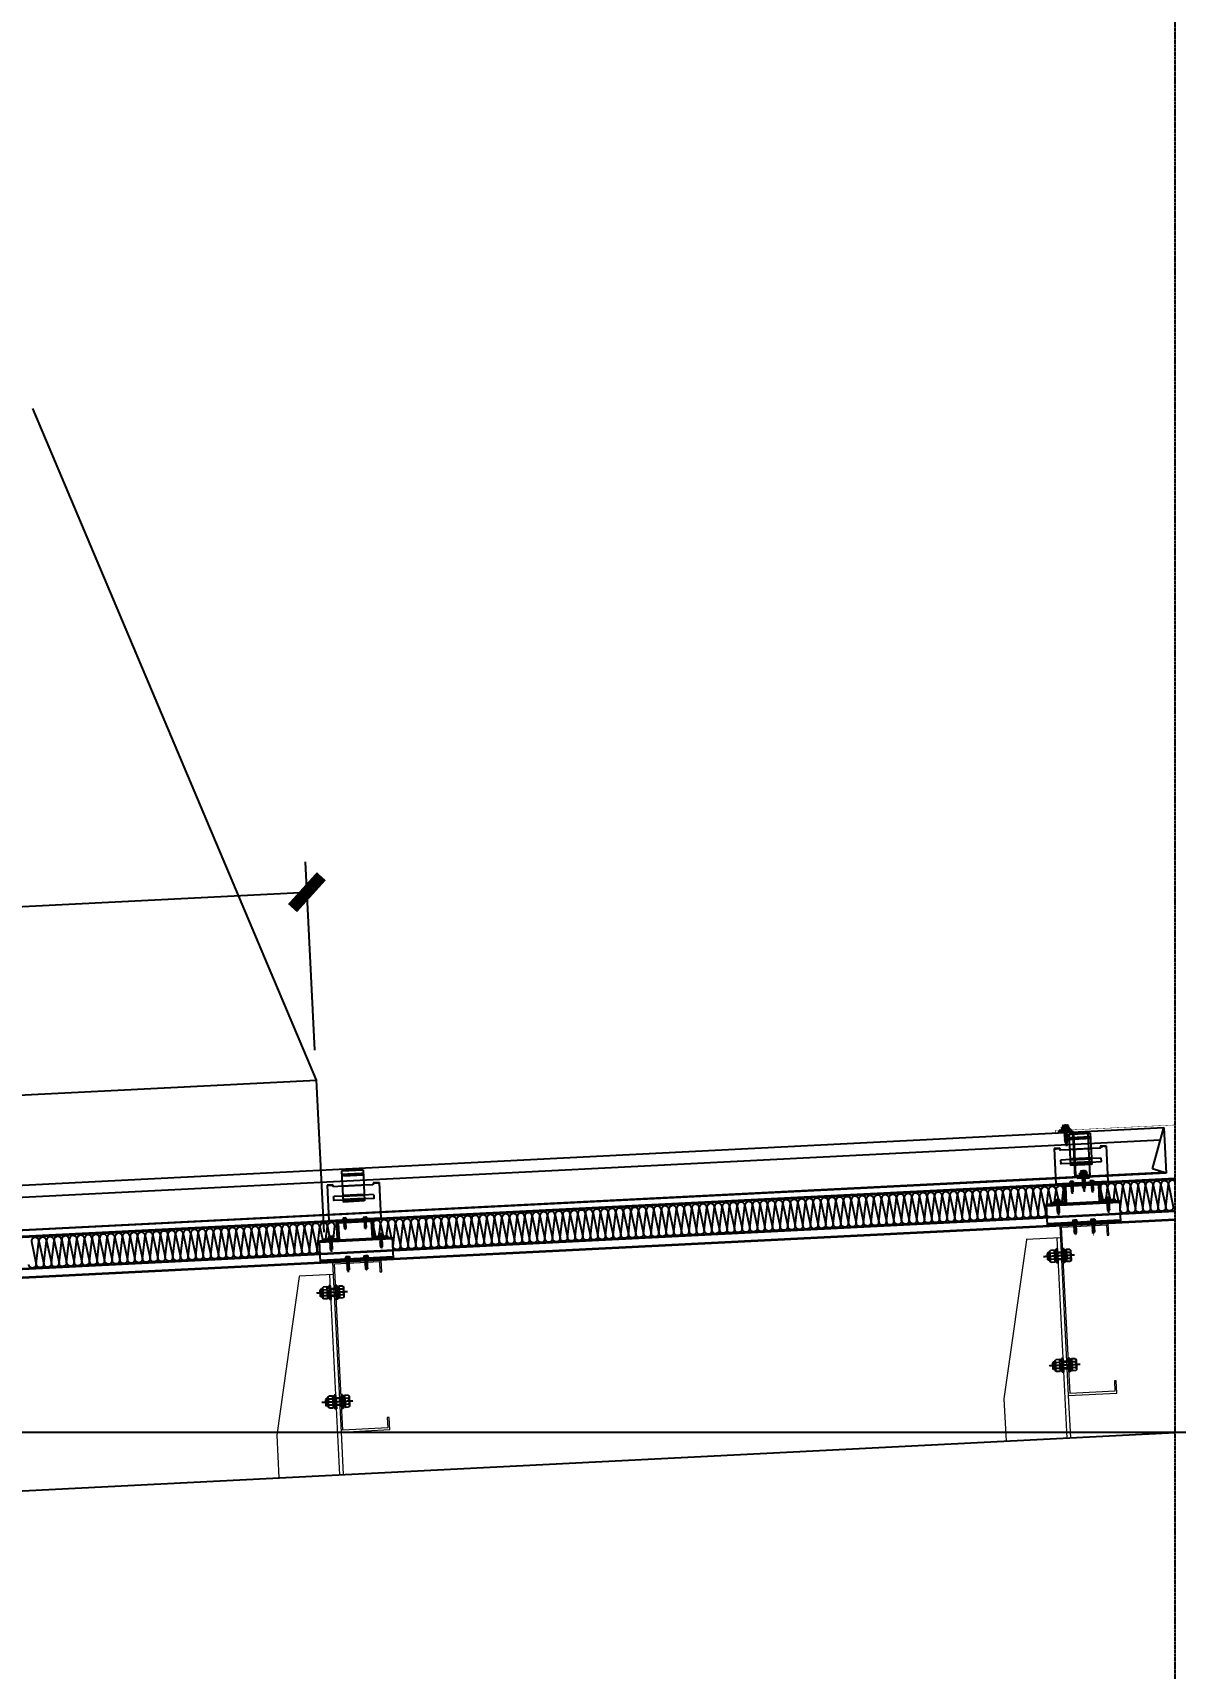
# Model space of a CAD drawing. Extents: x 220580 to 2027826, y -309201 to 71987.
# Drawn here: x 1051420 to 1053299, y -207443 to -204751 of the extents above; entities that cross this region are included whole.
import ezdxf

# ---------------------------------------------------------------- set-up
doc = ezdxf.new("R2010")
doc.units = 0
for name, pattern in [('__DASH', [0.35, 0.25, -0.1]), ('CENTER', [2, 1.25, -0.25, 0.25, -0.25]), ('CONTINUOUS0', [0]), ('CONTINUOUS1', [0]), ('DASH', [0.35, 0.25, -0.1]), ('DOTE', [2.42, 2, -0.2, 0.02, -0.2])]:
    doc.linetypes.add(name, pattern=pattern)
for name, color, linetype in [('003_THICK', 7, 'CONTINUOUS1'), ('004_THIN', 6, 'CONTINUOUS0'), ('A-AXIS-DOTE', 14, 'DOTE'), ('A-HATCH-2', 251, 'Continuous'), ('A-LIN-V', 9, 'Continuous'), ('ACCESSORY', 11, 'Continuous'), ('BWM', 8, 'Continuous'), ('C18', 4, 'CENTER'), ('DIM', 173, 'Continuous'), ('pj', 4, 'Continuous'), ('SEAMLOK75 - SHEET', 6, 'Continuous'), ('wm-不锈钢钉 螺栓', 213, 'Continuous'), ('ZX', 240, 'CENTER'), ('建-尺寸', 3, 'Continuous'), ('紧固件', 40, 'Continuous')]:
    doc.layers.add(name, color=color, linetype=linetype)
for name, color, linetype, lineweight in [('S-dim', 81, 'Continuous', 0), ('屋面板', 6, 'Continuous', 13), ('粗', 7, 'Continuous', 50)]:
    doc.layers.add(name, color=color, linetype=linetype, lineweight=lineweight)
doc.styles.add('A-DIM_T3', font='SIMPLEX', dxfattribs={"width": 0.705882, "bigfont": 'GBCBIG'})
doc.dimstyles.new('A-DIM&&50', dxfattribs={"dimtxt": 148.75, "dimasz": 50, "dimexe": 125, "dimexo": 150, "dimgap": 63.125, "dimtad": 1, "dimdec": 0, "dimzin": 0, "dimdsep": 46, "dimtxsty": 'A-DIM_T3', "dimblk": 'ARCHTICK', "dimcen": 0.09, "dimclrt": 7, "dimazin": 2, "dimtfac": 1, "dimtdec": 0, "dimtix": 1, "dimtmove": 2, "dimatfit": 3, "dimfxl": 0, "dimtolj": 1, "dimtzin": 0, "dimarcsym": 0})

# ---------------------------------------------------------------- blocks, each defined once
blk = doc.blocks.new('_ArchTick')
at = {"color": 0, "linetype": 'ByBlock', "const_width": 0.4}
blk.add_lwpolyline([(-0.5, -0.5), (0.5, 0.5)], dxfattribs=at)
blk = doc.blocks.new('*D369')
at = {"layer": 'Defpoints', "color": 0, "transparency": 16777216}
for p in [(-1772682.3, 580899.3), (-1777491.8, 580830.9), (-1772697.8, 580589.7)]:
    blk.add_point(p, dxfattribs=at)
at = {"layer": '建-尺寸', "color": 0, "lineweight": -2, "transparency": 16777216}
for p, q in [((-1777489.3, 580880.8), (-1777473.7, 581190.4)), ((-1777476.2, 581140.5), (-1772682.3, 580899.3)), ((-1772695.3, 580639.6), (-1772679.7, 580949.2))]:
    blk.add_line(p, q, dxfattribs=at)
at = {"layer": '建-尺寸', "color": 0, "lineweight": -2, "transparency": 16777216, "xscale": 50, "yscale": 50, "zscale": 50}
for p, rotation in [((-1777476.2, 581140.5), 177.1195904165195), ((-1772682.3, 580899.3), 357.1195904165195)]:
    blk.add_blockref('_ArchTick', p, dxfattribs=dict(at, rotation=rotation))
at = {"layer": '建-尺寸', "color": 7, "transparency": 16777216, "insert": (-1775072.3, 581157.2), "char_height": 148.75, "attachment_point": 5, "rotation": 357.1196, "style": 'A-DIM_T3'}
blk.add_mtext('\\A1;4800', dxfattribs=at)
blk = doc.blocks.new('55555')
at = {"layer": 'A-AXIS-DOTE', "linetype": '__DASH', "ltscale": 2}
blk.add_line((8250, -3360.7), (8250, 6078.5), dxfattribs=at)
at = {"layer": 'A-LIN-V', "color": 4}
blk.add_line((350, 700), (8250, 1100), dxfattribs=at)
blk = doc.blocks.new('20250917080948')
at = {"layer": 'A-AXIS-DOTE', "linetype": '__DASH', "ltscale": 2}
blk.add_line((93070.1, 15300), (-8769.3, 15300), dxfattribs=at)
blk = doc.blocks.new('*X951')
at = {"color": 0}
for p, q in [((117.6, 205.9), (117.6, 205.9)), ((117.8, 207), (117.8, 207)), ((118, 206.4), (118, 206.4)), ((118.2, 205.7), (118.2, 205.7)), ((118.4, 206.8), (118.4, 206.8)), ((118.7, 206.2), (118.7, 206.2)), ((118.9, 207.3), (118.9, 207.3)), ((118.9, 205.5), (118.9, 205.5)), ((119.1, 206.6), (119.1, 206.6)), ((119.3, 205.9), (119.3, 205.9)), ((119.5, 207), (119.5, 207)), ((119.8, 206.4), (119.8, 206.4)), ((120, 205.7), (120, 205.7)), ((120.2, 206.8), (120.2, 206.8)), ((120.4, 206.2), (120.4, 206.2)), ((120.7, 207.3), (120.7, 207.3)), ((120.7, 205.5), (120.7, 205.5)), ((120.9, 206.6), (120.9, 206.6)), ((121.1, 205.9), (121.1, 205.9)), ((121.3, 207), (121.3, 207)), ((121.5, 206.4), (121.5, 206.4)), ((121.8, 205.7), (121.8, 205.7)), ((122, 206.8), (122, 206.8)), ((122.2, 206.2), (122.2, 206.2)), ((122.4, 207.3), (122.4, 207.3)), ((122.4, 205.5), (122.4, 205.5)), ((122.6, 206.6), (122.6, 206.6)), ((122.9, 205.9), (122.9, 205.9)), ((123.1, 207), (123.1, 207)), ((123.3, 206.4), (123.3, 206.4)), ((123.5, 205.7), (123.5, 205.7)), ((123.7, 206.8), (123.7, 206.8)), ((124, 206.2), (124, 206.2)), ((124.2, 207.3), (124.2, 207.3)), ((124.2, 205.5), (124.2, 205.5)), ((124.4, 206.6), (124.4, 206.6)), ((124.6, 205.9), (124.6, 205.9)), ((124.8, 207), (124.8, 207)), ((125.1, 206.4), (125.1, 206.4)), ((125.3, 205.7), (125.3, 205.7)), ((125.5, 206.8), (125.5, 206.8)), ((125.7, 206.2), (125.7, 206.2)), ((126, 207.3), (126, 207.3)), ((126, 205.5), (126, 205.5)), ((126.2, 206.6), (126.2, 206.6)), ((126.4, 205.9), (126.4, 205.9)), ((126.6, 207), (126.6, 207)), ((126.8, 206.4), (126.8, 206.4)), ((127.1, 205.7), (127.1, 205.7)), ((127.3, 206.8), (127.3, 206.8)), ((127.5, 206.2), (127.5, 206.2)), ((127.7, 207.3), (127.7, 207.3)), ((127.7, 205.5), (127.7, 205.5)), ((127.9, 206.6), (127.9, 206.6)), ((128.2, 205.9), (128.2, 205.9)), ((128.4, 207), (128.4, 207)), ((128.6, 206.4), (128.6, 206.4)), ((128.8, 205.7), (128.8, 205.7)), ((129, 206.8), (129, 206.8)), ((129.3, 206.2), (129.3, 206.2)), ((129.5, 207.3), (129.5, 207.3)), ((129.5, 205.5), (129.5, 205.5)), ((129.7, 206.6), (129.7, 206.6)), ((129.9, 205.9), (129.9, 205.9)), ((130.2, 207), (130.2, 207)), ((130.4, 206.4), (130.4, 206.4)), ((130.6, 205.7), (130.6, 205.7)), ((130.8, 206.8), (130.8, 206.8)), ((131, 206.2), (131, 206.2)), ((131.3, 207.3), (131.3, 207.3)), ((131.3, 205.5), (131.3, 205.5)), ((131.5, 206.6), (131.5, 206.6)), ((131.7, 205.9), (131.7, 205.9)), ((131.9, 207), (131.9, 207)), ((132.1, 206.4), (132.1, 206.4)), ((132.4, 205.7), (132.4, 205.7))]:
    blk.add_line(p, q, dxfattribs=at)
blk = doc.blocks.new('不锈钢自攻钉')
at = {"layer": 'wm-不锈钢钉 螺栓'}
for p, q in [((1047.7, 683.9), (1049.9, 685.1)), ((1047.7, 683.9), (1061.3, 683.9)), ((1047.7, 683.9), (1048.1, 683)), ((1048.1, 683), (1054.5, 683)), ((1048.2, 683), (1048.2, 681.3)), ((1048.2, 681.3), (1054.5, 681.3)), ((1049.9, 688.1), (1049.9, 685.1)), ((1049.9, 685.1), (1059.2, 685.1)), ((1051, 688.5), (1058, 688.5)), ((1057.3, 680.9), (1051.8, 679.8)), ((1051.8, 679.8), (1052.5, 680.3)), ((1051.8, 679.8), (1052.5, 679.4)), ((1057.3, 678.7), (1051.8, 677.7)), ((1051.8, 677.7), (1052.5, 678.1)), ((1051.8, 677.7), (1052.5, 677.2)), ((1057.3, 676.6), (1051.8, 675.5)), ((1051.8, 675.5), (1052.5, 676)), ((1051.8, 675.5), (1052.5, 675.1)), ((1057.3, 674.4), (1051.8, 673.4)), ((1051.8, 673.4), (1052.5, 673.8)), ((1051.8, 673.4), (1052.5, 672.9)), ((1052.2, 688.1), (1052.2, 685.1)), ((1052.5, 680.3), (1056.5, 681.3)), ((1052.5, 681.3), (1052.5, 680.3)), ((1052.5, 679.4), (1056.5, 680.4)), ((1052.5, 679.4), (1052.5, 678.1)), ((1052.5, 678.1), (1056.5, 679.2)), ((1052.5, 677.2), (1056.5, 678.3)), ((1052.5, 677.2), (1052.5, 676)), ((1052.5, 676), (1056.5, 677)), ((1052.5, 675.1), (1056.5, 676.1)), ((1052.5, 675.1), (1052.5, 673.8)), ((1052.5, 673.8), (1056.5, 674.9)), ((1052.5, 672.9), (1056.5, 674)), ((1052.5, 672.9), (1052.5, 671.7)), ((1054.5, 690.6), (1054.5, 654.1)), ((1061, 683), (1054.5, 683)), ((1060.9, 681.3), (1054.5, 681.3)), ((1057.3, 680.9), (1056.5, 681.3)), ((1057.3, 680.9), (1056.5, 680.4)), ((1056.5, 680.4), (1056.5, 679.2)), ((1057.3, 678.7), (1056.5, 679.2)), ((1057.3, 678.7), (1056.5, 678.3)), ((1056.5, 678.3), (1056.5, 677)), ((1056.5, 678.3), (1056.5, 677)), ((1057.3, 676.6), (1056.5, 677)), ((1057.3, 676.6), (1056.5, 676.1)), ((1056.5, 676.1), (1056.5, 674.9)), ((1056.5, 676.1), (1056.5, 674.9)), ((1057.3, 674.4), (1056.5, 674.9)), ((1057.3, 674.4), (1056.5, 674)), ((1056.5, 674), (1056.5, 672.7)), ((1056.5, 674), (1056.5, 672.7)), ((1056.8, 688.1), (1056.8, 685.1)), ((1059.2, 688.1), (1059.2, 685.1)), ((1061.3, 683.9), (1059.2, 685.1)), ((1060.9, 683), (1060.9, 681.3)), ((1061.3, 683.9), (1061, 683)), ((1057.3, 672.3), (1051.8, 671.2)), ((1051.8, 671.2), (1052.5, 671.7)), ((1051.8, 671.2), (1052.5, 670.8)), ((1057.3, 670.1), (1051.8, 669.1)), ((1051.8, 669.1), (1052.5, 669.5)), ((1051.8, 669.1), (1052.5, 668.6)), ((1057.3, 668), (1051.8, 666.9)), ((1051.8, 666.9), (1052.5, 667.4)), ((1051.8, 666.9), (1052.5, 666.5)), ((1057.3, 665.9), (1051.8, 664.8)), ((1051.8, 664.8), (1052.5, 665.2)), ((1051.8, 664.8), (1052.5, 664.3)), ((1057.3, 663.7), (1051.8, 662.6)), ((1051.8, 662.6), (1052.5, 663.1)), ((1051.8, 662.6), (1052.7, 662.2)), ((1052.5, 671.7), (1056.5, 672.7)), ((1052.5, 670.8), (1056.5, 671.9)), ((1052.5, 670.8), (1052.5, 669.5)), ((1052.5, 669.5), (1056.5, 670.6)), ((1052.5, 668.6), (1056.5, 669.7)), ((1052.5, 668.6), (1052.5, 667.4)), ((1052.5, 667.4), (1056.5, 668.4)), ((1052.5, 666.5), (1056.5, 667.6)), ((1052.5, 666.5), (1052.5, 665.2)), ((1052.5, 665.2), (1056.5, 666.3)), ((1052.5, 664.3), (1056.5, 665.4)), ((1052.5, 664.3), (1052.5, 663.1)), ((1052.5, 663.1), (1056.5, 664.1)), ((1056.9, 661.4), (1052.5, 660.5)), ((1052.5, 660.5), (1053.1, 661)), ((1052.5, 660.5), (1053.4, 660.2)), ((1052.7, 662.2), (1056.5, 663.3)), ((1052.7, 662.2), (1053.1, 661)), ((1053.1, 661), (1056.2, 661.8)), ((1054.8, 661.4), (1053.1, 661)), ((1056, 659), (1053.1, 658.4)), ((1053.1, 658.4), (1053.8, 659)), ((1053.1, 658.4), (1054, 658.1)), ((1053.4, 660.2), (1055.1, 660.7)), ((1053.4, 660.2), (1053.6, 659.4)), ((1053.6, 659.4), (1053.8, 659)), ((1053.8, 659), (1055.4, 659.4)), ((1054.8, 659.2), (1053.8, 659)), ((1054, 658.1), (1054.1, 658.2)), ((1054, 658.1), (1054.5, 656.6)), ((1054.1, 658.2), (1055.1, 658.4)), ((1054.5, 656.6), (1055.1, 658.4)), ((1054.8, 661.4), (1056.2, 661.8)), ((1054.8, 659.2), (1055.4, 659.4)), ((1055.1, 660.7), (1055.9, 660.9)), ((1056, 659), (1055.1, 658.4)), ((1055.4, 659.4), (1055.6, 660)), ((1055.4, 659.4), (1056, 659)), ((1055.9, 660.9), (1055.6, 660)), ((1056.9, 661.4), (1055.9, 660.9)), ((1056.2, 661.8), (1056.5, 662.7)), ((1056.2, 661.8), (1056.9, 661.4)), ((1057.3, 672.3), (1056.5, 672.7)), ((1057.3, 672.3), (1056.5, 671.9)), ((1056.5, 671.9), (1056.5, 670.6)), ((1056.5, 671.9), (1056.5, 670.6)), ((1057.3, 670.1), (1056.5, 670.6)), ((1057.3, 670.1), (1056.5, 669.7)), ((1056.5, 669.7), (1056.5, 668.4)), ((1056.5, 669.7), (1056.5, 668.4)), ((1057.3, 668), (1056.5, 668.4)), ((1057.3, 668), (1056.5, 667.6)), ((1056.5, 667.6), (1056.5, 666.3)), ((1056.5, 667.6), (1056.5, 666.3)), ((1057.3, 665.9), (1056.5, 666.3)), ((1057.3, 665.9), (1056.5, 665.4)), ((1056.5, 665.4), (1056.5, 664.1)), ((1056.5, 665.4), (1056.5, 664.1)), ((1057.3, 663.7), (1056.5, 664.1)), ((1057.3, 663.7), (1056.5, 663.3)), ((1056.5, 663.3), (1056.5, 662.7)), ((1056.5, 663.3), (1056.5, 662.7))]:
    blk.add_line(p, q, dxfattribs=at)
for centre, radius, start, end in [((1051, 686.8), 1.75, 48.3968, 131.6032), ((1054.5, 682.2), 6.35, 68.4898, 111.5102), ((1058, 686.8), 1.75, 48.3968, 131.6032)]:
    blk.add_arc(centre, radius, start, end, dxfattribs=at)
for points in [[(1057.3, 680.9), (1056.5, 680.4), (1054.5, 680.4), (1054.5, 679.9)], [(1057.3, 678.7), (1056.5, 678.3), (1054.5, 678.2), (1054.5, 677.8)], [(1057.3, 676.6), (1056.5, 676.1), (1054.5, 676.1), (1054.5, 675.6)], [(1057.3, 674.4), (1056.5, 674), (1054.5, 673.9), (1054.5, 673.5)], [(1057.3, 672.3), (1056.5, 671.9), (1054.5, 671.8), (1054.5, 671.3)], [(1057.3, 670.1), (1056.5, 669.7), (1054.5, 669.6), (1054.5, 669.2)], [(1057.3, 668), (1056.5, 667.6), (1054.5, 667.5), (1054.5, 667)], [(1057.3, 665.9), (1056.5, 665.4), (1054.5, 665.3), (1054.5, 664.9)], [(1057.3, 663.7), (1056.5, 663.3), (1054.5, 663.2), (1054.5, 662.7)], [(1056.9, 661.4), (1055.9, 660.9), (1054.5, 660.9), (1054.5, 660.5)], [(1056, 659), (1055.1, 658.4), (1054.5, 658.7), (1054.5, 658.3)]]:
    blk.add_solid(points, dxfattribs=at)
at = {"layer": 'wm-不锈钢钉 螺栓', "xscale": 0.8461538461524469, "yscale": 0.8461538461524469, "zscale": 0.8461538461524469}
blk.add_blockref('*X951', (948.7, 507.5), dxfattribs=at)
blk = doc.blocks.new('dddtttt')
h = blk.add_hatch()
h.set_pattern_fill('DOTS', color=256, scale=0.25, angle=-1.0757, style=0)
h.set_pattern_definition([(174.28895835, (-51705.5022, 4347.26674), (-0.157958908, 0.4146518906), [0, -0.396875])])
edge = h.paths.add_edge_path()
edge.add_line((87722.1, 17077.4), (87740.6, 17078.3))
edge.add_arc((87740.6, 17079), 0.75, 272.8624, 362.8624)
edge.add_line((87741.3, 17079.1), (87741.3, 17079.6))
edge.add_arc((87740.5, 17079.5), 0.75, 2.8624, 92.8624)
edge.add_line((87740.5, 17080.3), (87722, 17079.4))
edge.add_arc((87722.1, 17078.6), 0.75, 92.8624, 182.8624)
edge.add_line((87721.3, 17078.6), (87721.3, 17078.1))
edge.add_arc((87722.1, 17078.1), 0.75, 182.8624, 272.8624)
h = blk.add_hatch()
h.set_pattern_fill('DOTS', color=256, scale=0.25, angle=-1.0757, style=0)
h.set_pattern_definition([(174.28895835, (-51737.76452, 4272.00854), (-0.157958908, 0.4146518906), [0, -0.396875])])
edge = h.paths.add_edge_path()
edge.add_line((87752.1, 17000.6), (87770.6, 17001.5))
edge.add_arc((87770.5, 17002.2), 0.75, 272.8624, 362.8624)
edge.add_line((87771.3, 17002.3), (87771.3, 17002.8))
edge.add_arc((87770.5, 17002.7), 0.75, 2.8624, 92.8624)
edge.add_line((87770.5, 17003.5), (87752, 17002.6))
edge.add_arc((87752, 17001.8), 0.75, 92.8624, 182.8624)
edge.add_line((87751.3, 17001.8), (87751.3, 17001.3))
edge.add_arc((87752.1, 17001.3), 0.75, 182.8624, 272.8624)
at = {"elevation": 1.9}
blk.add_lwpolyline([(87772, 17005.4), (87750.6, 17004.3, -0.414214), (87748.5, 17006.2), (87745.1, 17074.5, 0.414214), (87741.4, 17077.8), (87719.9, 17076.7), (87720, 17075.2), (87741.5, 17076.3, -0.414214), (87743.6, 17074.4), (87747, 17006.1, 0.414214), (87750.6, 17002.8), (87772.1, 17003.9), (87772.1, 17003.9), (87768.7, 17072.2, 0.414214), (87765, 17075.5), (87745.1, 17074.5)], format="xyb", dxfattribs=at)
for points in [[(87722.1, 17077.4), (87740.6, 17078.3, 0.414214), (87741.3, 17079.1), (87741.3, 17079.6, 0.414214), (87740.5, 17080.3), (87722, 17079.4, 0.414214), (87721.3, 17078.6), (87721.3, 17078.1, 0.414214)], [(87752.1, 17000.6), (87770.6, 17001.5, 0.414214), (87771.3, 17002.3), (87771.3, 17002.8, 0.414214), (87770.5, 17003.5), (87752, 17002.6, 0.414214), (87751.3, 17001.8), (87751.3, 17001.3, 0.414214)]]:
    blk.add_lwpolyline(points, format="xyb", close=True, dxfattribs=at)
at = {"layer": 'wm-不锈钢钉 螺栓', "rotation": 2.850368667976888}
for p in [(86712.3, 16347.4, -598.2), (86741.7, 16272.4, 1.9)]:
    blk.add_blockref('不锈钢自攻钉', p, dxfattribs=at)
blk = doc.blocks.new('34t65')
at = {"color": 2, "ltscale": 50}
for p, q in [((1430037, 238183.4), (1430157, 238183.4)), ((1430037, 238148.4), (1430037, 238183.4)), ((1430037, 238180.9), (1430157, 238180.9)), ((1430157, 238183.4), (1430157, 238148.4)), ((1430157, 238150.9), (1430037, 238150.9)), ((1430157, 238148.4), (1430037, 238148.4))]:
    blk.add_line(p, q, dxfattribs=at)
blk = doc.blocks.new('*U1984')
at = {"layer": 'pj'}
for p, q in [((-4.4, 0.5), (-4.4, 0)), ((4.4, 0), (-4.4, 0)), ((-4.1, 0.8), (-3.1, 1)), ((4.1, 0.8), (-4.1, 0.8)), ((-3.1, 3.9), (-3.1, 1)), ((3.1, 1), (-3.1, 1)), ((2.3, 4.2), (-2.3, 4.2)), ((-2, 0.8), (-1.5, 1)), ((-1.5, 3.9), (-1.5, 1)), ((-1.5, 0), (-1.5, -1.6)), ((1.5, 3.9), (1.5, 1)), ((2.2, 0.8), (1.5, 1)), ((1.5, 0), (1.5, -1.1)), ((3.1, 3.9), (3.1, 1)), ((4.1, 0.8), (3.1, 1)), ((4.4, 0.5), (4.4, 0)), ((-2.1, -1.9), (2.1, -1.4)), ((-2.1, -1.9), (-1.5, -1.6)), ((-2.1, -1.9), (-1.5, -2.2)), ((-2.1, -3.3), (2.1, -2.8)), ((-2.1, -3.3), (-1.5, -3)), ((-2.1, -3.3), (-1.5, -3.6)), ((-2.1, -4.7), (2.1, -4.2)), ((-2.1, -4.7), (-1.5, -4.4)), ((-2.1, -4.7), (-1.5, -5)), ((-2.1, -6.1), (2.1, -5.6)), ((-2.1, -6.1), (-1.5, -5.8)), ((-2.1, -6.1), (-1.5, -6.4)), ((-2.1, -7.5), (2.1, -7)), ((-2.1, -7.5), (-1.5, -7.2)), ((-2.1, -7.5), (-1.5, -7.8)), ((-2.1, -8.9), (2.1, -8.4)), ((-2.1, -8.9), (-1.5, -8.6)), ((-2.1, -8.9), (-1.5, -9.2)), ((-2.1, -10.3), (2.1, -9.8)), ((-2.1, -10.3), (-1.5, -10)), ((-2.1, -10.3), (-1.5, -10.6)), ((-2.1, -11.7), (2.1, -11.2)), ((-2.1, -11.7), (-1.5, -11.4)), ((-2.1, -11.7), (-1.5, -12)), ((-2.1, -13.1), (-1.5, -12.8)), ((-2.1, -13.1), (-1.1, -13)), ((-2.1, -13.1), (-1.5, -13.4)), ((-1.5, -1.6), (1.5, -1.1)), ((-1.5, -2.2), (1.5, -1.7)), ((-1.5, -2.2), (-1.5, -3)), ((-1.5, -3), (1.5, -2.5)), ((-1.5, -3.6), (1.5, -3.1)), ((-1.5, -3.6), (-1.5, -4.4)), ((-1.5, -4.4), (1.5, -3.9)), ((-1.5, -5), (1.5, -4.5)), ((-1.5, -5), (-1.5, -5.8)), ((-1.5, -5.8), (1.5, -5.3)), ((-1.5, -6.4), (1.5, -5.9)), ((-1.5, -6.4), (-1.5, -7.2)), ((-1.5, -7.2), (1.5, -6.7)), ((-1.5, -7.8), (1.5, -7.3)), ((-1.5, -7.8), (-1.5, -8.6)), ((-1.5, -8.6), (1.5, -8.1)), ((-1.5, -9.2), (1.5, -8.7)), ((-1.5, -9.2), (-1.5, -10)), ((-1.5, -10), (1.5, -9.5)), ((-1.5, -10.6), (1.5, -10.1)), ((-1.5, -10.6), (-1.5, -11.4)), ((-1.5, -11.4), (1.5, -10.9)), ((-1.5, -12), (1.5, -11.5)), ((-1.5, -12), (-1.5, -12.8)), ((-1.5, -12.8), (-1, -12.7)), ((-1.5, -13.4), (-1.5, -17.2)), ((-1.5, -13.4), (-1.3, -13.4)), ((0, -18.6), (-1.5, -17.2)), ((0, -18.6), (1.5, -17.2)), ((0.6, -12.4), (1.5, -12.3)), ((0.7, -12.8), (2.1, -12.6)), ((0.7, -13), (1.5, -12.9)), ((0.7, -13.8), (1.5, -13.7)), ((0.7, -14.2), (2.1, -14)), ((0.7, -14.4), (1.5, -14.3)), ((1.5, -0.3), (1.5, -1.1)), ((2.1, -1.4), (1.5, -1.1)), ((2.1, -1.4), (1.5, -1.7)), ((1.5, -1.7), (1.5, -2.5)), ((2.1, -2.8), (1.5, -2.5)), ((2.1, -2.8), (1.5, -3.1)), ((1.5, -3.1), (1.5, -3.9)), ((2.1, -4.2), (1.5, -3.9)), ((2.1, -4.2), (1.5, -4.5)), ((1.5, -4.5), (1.5, -5.3)), ((2.1, -5.6), (1.5, -5.3)), ((2.1, -5.6), (1.5, -5.9)), ((1.5, -5.9), (1.5, -6.7)), ((2.1, -7), (1.5, -6.7)), ((2.1, -7), (1.5, -7.3)), ((1.5, -7.3), (1.5, -8.1)), ((2.1, -8.4), (1.5, -8.1)), ((2.1, -8.4), (1.5, -8.7)), ((1.5, -8.7), (1.5, -9.5)), ((2.1, -9.8), (1.5, -9.5)), ((2.1, -9.8), (1.5, -10.1)), ((1.5, -10.1), (1.5, -10.9)), ((2.1, -11.2), (1.5, -10.9)), ((2.1, -11.2), (1.5, -11.5)), ((1.5, -11.5), (1.5, -12.3)), ((2.1, -12.6), (1.5, -12.3)), ((2.1, -12.6), (1.5, -12.9)), ((1.5, -12.9), (1.5, -13.7)), ((2.1, -14), (1.5, -13.7)), ((2.1, -14), (1.5, -14.3)), ((1.5, -14.3), (1.5, -17.2))]:
    blk.add_line(p, q, dxfattribs=at)
blk.add_lwpolyline([(0, -18.6), (0.7, -14.4), (0.7, -12.7, 0.417657), (0.4, -12.4, 0.097062), (-1, -12.7), (-1.5, -13.8)], format="xyb", dxfattribs=at)
for centre, radius, start, end in [((-4.1, 0.5), 0.3, 90, 180), ((-2.3, 3.3), 0.951, 35.4009, 144.5991), ((0, 1), 3.2, 61.0594, 118.9406), ((2.3, 3.3), 0.951, 35.4009, 144.5991), ((4.1, 0.5), 0.3, 0, 90)]:
    blk.add_arc(centre, radius, start, end, dxfattribs=at)
at = {"layer": 'ZX', "ltscale": 0.2}
blk.add_line((0, 4.9), (0, -21), dxfattribs=at)
blk = doc.blocks.new('A$C2F3B4A73')
at = {"layer": '粗', "lineweight": -2}
for p, q in [((25.2, 101.1), (60.4, 101.1)), ((25.2, 101.1), (25.2, 49.6)), ((60.4, 101.1), (60.4, 49.6)), ((0, 78.7), (9.6, 78.7)), ((0, 78.7), (0, 19.8)), ((9.6, 78.7), (9.6, 76.3)), ((9.6, 58.4), (9.6, 53.6)), ((10.4, 75.5), (25.2, 75.5)), ((10.4, 59.2), (25.2, 59.2)), ((25.2, 58.4), (60.4, 58.4)), ((60.4, 75.5), (75.2, 75.5)), ((60.4, 59.2), (75.2, 59.2)), ((76, 78.7), (85.6, 78.7)), ((76, 78.7), (76, 76.3)), ((76, 58.4), (76, 53.6)), ((85.6, 78.7), (85.6, 19.8)), ((10.4, 52.8), (25.2, 52.8)), ((25.2, 53.6), (60.4, 53.6)), ((25.2, 49.6), (60.4, 49.6)), ((60.4, 52.8), (75.2, 52.8)), ((0, 19.8), (85.6, 19.8)), ((0, 18.8), (0, 19.8)), ((0, 18.8), (85.6, 18.8)), ((14.4, 19.8), (14.4, 18.8)), ((71.2, 19.8), (71.2, 18.8)), ((85.6, 19.8), (85.6, 18.8))]:
    blk.add_line(p, q, dxfattribs=at)
at = {"layer": '粗', "linetype": 'DASH', "lineweight": -2}
for p, q in [((25.2, 100.6), (60.4, 100.6)), ((25.2, 94.7), (60.4, 94.7)), ((25.2, 92.3), (60.4, 92.3)), ((0, 77.7), (9.6, 77.7)), ((25.2, 75.5), (60.4, 75.5)), ((25.2, 60), (60.4, 60)), ((25.2, 59.2), (60.4, 59.2)), ((76, 77.7), (85.6, 77.7)), ((25.2, 52.8), (60.4, 52.8)), ((25.2, 52), (60.4, 52)), ((16, 19.8), (16, 18.8)), ((21.6, 19.8), (21.6, 18.8)), ((29.6, 19.8), (29.6, 18.8)), ((35.2, 19.8), (35.2, 18.8)), ((50.4, 19.8), (50.4, 18.8)), ((56, 19.8), (56, 18.8)), ((64, 19.8), (64, 18.8)), ((69.6, 19.8), (69.6, 18.8))]:
    blk.add_line(p, q, dxfattribs=at)
at = {"layer": '粗', "lineweight": -2}
for centre, start, end in [((10.4, 76.3), 180, 270), ((10.4, 58.4), 90, 180), ((75.2, 76.3), 270, 0), ((75.2, 58.4), 0, 90), ((10.4, 53.6), 180, 270), ((75.2, 53.6), 270, 0)]:
    blk.add_arc(centre, 0.8, start, end, dxfattribs=at)
at = {"layer": '紧固件', "color": 2, "yscale": 0.8, "zscale": 0.8}
for p, xscale in [((26.1, 19.8), 0.8), ((59.5, 19.8), -0.8)]:
    blk.add_blockref('*U1984', p, dxfattribs=dict(at, xscale=xscale))
blk = doc.blocks.new('A$C51791418')
blk.add_blockref('A$C2F3B4A73', (-42.8, -15.8))
blk = doc.blocks.new('*U1987')
at = {"layer": '003_THICK', "color": 2}
for points in [[(-11, 13.1, 0.611769), (-11, 6.5, 0.611769)], [(-11, 6.5, 0.305859), (-11, -6.5, 0.305859)], [(31.2, 6.5, 0.61177), (31.2, 13.1, 0.61177)], [(31.2, -6.5, 0.305858), (31.2, 6.5, 0.305858)], [(-11, -6.5, 0.611769), (-11, -13.1, 0.611769)], [(31.2, -13.1, 0.61177), (31.2, -6.5, 0.61177)]]:
    blk.add_lwpolyline(points, format="xyb", dxfattribs=at)
for points in [[(-13, 9.8), (-13, -9.8)], [(-11, 13.1), (-3, 13.1)], [(-11, 6.5), (-3, 6.5)], [(-3.6, 8), (-3.6, -8)], [(-3, 13.1), (-3, -13.1)], [(-3, 12.1), (1.1, 12.1)], [(-3, 0), (1.1, 4.1)], [(-3, -4.1), (1.1, 0)], [(1.1, 15), (4.1, 15)], [(1.1, 15), (1.1, -15)], [(4.1, 15), (4.1, -15)], [(4.1, 8), (16.1, 8)], [(16.1, 15), (16.1, -15)], [(16.1, 15), (19.1, 15)], [(19.1, 15), (19.1, -15)], [(19.1, 12.1), (23.2, 12.1)], [(19.1, 0), (23.2, 4.1)], [(23.2, 13.1), (23.2, -13.1)], [(23.2, 13.1), (31.2, 13.1)], [(23.2, 6.5), (31.2, 6.5)], [(33.2, 9.8), (33.2, -9.8)], [(33.2, 8), (37.5, 8)], [(37.5, 8), (37.5, -8)], [(37.5, 8), (39, 6.5)], [(39, 6.5), (39, -6.5)], [(-11, -6.5), (-3, -6.5)], [(-11, -13.1), (-3, -13.1)], [(-3, -12.1), (1.1, -12.1)], [(1.1, -15), (4.1, -15)], [(4.1, -8), (16.1, -8)], [(16.1, -15), (19.1, -15)], [(19.1, -4.1), (23.2, 0)], [(19.1, -12.1), (23.2, -12.1)], [(23.2, -6.5), (31.2, -6.5)], [(23.2, -13.1), (31.2, -13.1)], [(33.2, -8), (37.5, -8)], [(37.5, -8), (39, -6.5)]]:
    blk.add_lwpolyline(points, dxfattribs=at)
at = {"layer": '004_THIN', "color": 2}
for points in [[(-3.6, 6.5), (16.1, 6.5)], [(33.2, 6.5), (39, 6.5)], [(-3.6, -6.5), (16.1, -6.5)], [(33.2, -6.5), (39, -6.5)]]:
    blk.add_lwpolyline(points, dxfattribs=at)
at = {"layer": 'C18', "color": 1, "ltscale": 0.6}
blk.add_lwpolyline([(-21, 0), (47, 0)], dxfattribs=at)
blk = doc.blocks.new('1112')
at = {"color": 2}
blk.add_lwpolyline([(1432456, 238570.9), (1432478.5, 238570.9), (1432478.5, 238598.4), (1432538.5, 238598.4), (1432538.5, 238570.9), (1432561, 238570.9), (1432561, 238568.4), (1432536, 238568.4), (1432536, 238595.9), (1432481, 238595.9), (1432481, 238568.4), (1432456, 238568.4)], close=True, dxfattribs=at)
at = {"layer": 'S-dim', "ltscale": 10}
for p, q in [((1432412.5, 238511.6), (1432362.5, 238252.3)), ((1432412.5, 238512.7), (1432468.5, 238512.7)), ((1432462.5, 238511.6), (1432462.5, 238182.3)), ((1432362.5, 238252.3), (1432362.5, 238182.3)), ((1432468.5, 238252.3), (1432468.5, 238182.3)), ((1432362.5, 238182.3), (1432468.5, 238182.3))]:
    blk.add_line(p, q, dxfattribs=at)
at = {"layer": 'S-dim', "color": 6, "ltscale": 10}
blk.add_lwpolyline([(1432548.5, 238512.3), (1432548.5, 238532.3), (1432468.5, 238532.3), (1432468.5, 238252.3), (1432548.5, 238252.3), (1432548.5, 238272.3), (1432545.5, 238272.3), (1432545.5, 238255.3), (1432471.5, 238255.3), (1432471.5, 238529.3), (1432545.5, 238529.3), (1432545.5, 238512.3)], close=True, dxfattribs=at)
blk.add_blockref('34t65', (2411.5, 385))
at = {"xscale": -0.7500000000000001, "yscale": 0.7500000000000001, "zscale": 0.7500000000000001, "rotation": 359.9999999722328}
for p in [(1432474.6, 238482.3), (1432474.6, 238302.3)]:
    blk.add_blockref('*U1987', p, dxfattribs=at)
at = {"layer": 'SEAMLOK75 - SHEET', "xscale": -1}
blk.add_blockref('A$C51791418', (1432508.5, 238596.4), dxfattribs=at)
at = {"layer": '紧固件', "xscale": -1.023999999801318, "yscale": 1.023999999801318, "zscale": 1.023999999801318}
for p in [(1432467.3, 238570.9), (1432549.8, 238570.9, 0), (1432493.5, 238535.9), (1432523.5, 238535.9)]:
    blk.add_blockref('*U1984', p, dxfattribs=at)
blk = doc.blocks.new('3e34t5')
at = {"rotation": 2.880377552740777}
for p in [(-165384.1, -57768.6), (-166580, -57828.8)]:
    blk.add_blockref('1112', p, dxfattribs=at)
blk = doc.blocks.new('1231534634654')
at = {"layer": 'A-LIN-V'}
for points in [[(-1772697.8, 580589.7), (-1773051.1, 581736.5)], [(-1777491.8, 580830.9), (-1772697.8, 580589.7)], [(-1772710.4, 580340), (-1772697.8, 580589.7)]]:
    blk.add_lwpolyline(points, dxfattribs=at)
at = {"layer": '建-尺寸'}
dim = blk.add_aligned_dim(p1=(-1777491.8, 580830.9), p2=(-1772697.8, 580589.7), distance=310, dimstyle='A-DIM&&50', dxfattribs=at)
dim.commit()
dim.dimension.update_dxf_attribs({"geometry": '*D369', "text_midpoint": (-1775072.3, 581157.2)})
blk = doc.blocks.new('42432')
at = {"layer": 'A-LIN-V', "rotation": 5.760755105663479}
blk.add_blockref('1231534634654', (125748.8, 181213.9), dxfattribs=at)
blk = doc.blocks.new('A$Ce490932c')
at = {"color": 1, "ltscale": 50}
for p, q in [((3049.7, 2468), (-4757.8, 2075.2)), ((3049.7, 2466.5), (-4756.4, 2073.8))]:
    blk.add_line(p, q, dxfattribs=at)
at = {"color": 4, "ltscale": 50}
for p, q in [((-4734, 2023.7), (3049.7, 2415.4, 0)), ((-4734, 2022.9), (3049.7, 2414.6, 0)), ((-4734, 2009.5), (3049.7, 2401.1, 0)), ((-4734, 2008.7), (3049.7, 2400.3, 0))]:
    blk.add_line(p, q, dxfattribs=at)
at = {"color": 2, "ltscale": 50}
blk.add_line((-4734, 2009.8), (3049.7, 2401.4, 0), dxfattribs=at)
at = {"layer": 'A-HATCH-2', "ltscale": 50}
blk.add_line((3034.9, 2477, 0), (3012.4, 2484.3), dxfattribs=at)
at = {"layer": 'BWM'}
for points in [[(2843.7, 2405, -0.414214), (2837.1, 2410.9), (2841.5, 2448.7, 1), (2829, 2448), (2837.1, 2410.9, -1), (2824.6, 2410.3), (2829, 2448, 1), (2816.5, 2447.4), (2824.6, 2410.3, -1), (2812.1, 2409.7), (2816.5, 2447.4, 1), (2804, 2446.8), (2812.1, 2409.7, -1), (2799.7, 2409), (2804, 2446.8, 1), (2791.5, 2446.2), (2799.7, 2409, -1), (2787.2, 2408.4), (2791.5, 2446.2, 1), (2779, 2445.5), (2787.2, 2408.4, -1), (2774.7, 2407.8), (2779, 2445.5, 1), (2766.6, 2444.9), (2774.7, 2407.8, -1), (2762.2, 2407.2), (2766.6, 2444.9, 1), (2754.1, 2444.3), (2762.2, 2407.2, -1), (2749.7, 2406.5), (2754.1, 2444.3, 1), (2741.6, 2443.6), (2749.7, 2406.5, -1), (2737.2, 2405.9), (2741.6, 2443.6, 1), (2729.1, 2443), (2737.2, 2405.9, -1), (2724.7, 2405.3), (2729.1, 2443, 1), (2716.6, 2442.4), (2724.7, 2405.3, -1), (2712.3, 2404.6), (2716.6, 2442.4, 1), (2704.1, 2441.8), (2712.3, 2404.6, -1), (2699.8, 2404), (2704.1, 2441.8, 1), (2691.6, 2441.1), (2699.8, 2404, -1), (2687.3, 2403.4), (2691.6, 2441.1, 1), (2679.2, 2440.5), (2687.3, 2403.4, -1), (2674.8, 2402.8), (2679.2, 2440.5, 1), (2666.7, 2439.9), (2674.8, 2402.8, -1), (2662.3, 2402.1), (2666.7, 2439.9, 1), (2654.2, 2439.3), (2662.3, 2402.1, -1), (2649.8, 2401.5), (2654.2, 2439.3, 1), (2641.7, 2438.6), (2649.8, 2401.5, -1), (2637.4, 2400.9), (2641.7, 2438.6, 1), (2629.2, 2438), (2637.4, 2400.9, -1), (2624.9, 2400.2), (2629.2, 2438, 1), (2616.7, 2437.4), (2624.9, 2400.2, -1), (2612.4, 2399.6), (2616.7, 2437.4, 1), (2604.3, 2436.7), (2612.4, 2399.6, -1), (2599.9, 2399), (2604.3, 2436.7, 1), (2591.8, 2436.1), (2599.9, 2399, -1), (2587.4, 2398.4), (2591.8, 2436.1, 1), (2579.3, 2435.5), (2587.4, 2398.4, -1), (2574.9, 2397.7), (2579.3, 2435.5, 1), (2566.8, 2434.9), (2574.9, 2397.7, -1), (2562.5, 2397.1), (2566.8, 2434.9, 1), (2554.3, 2434.2), (2562.5, 2397.1, -1), (2550, 2396.5), (2554.3, 2434.2, 1), (2541.8, 2433.6), (2550, 2396.5, -1), (2537.5, 2395.8), (2541.8, 2433.6, 1), (2529.4, 2433), (2537.5, 2395.8, -1), (2525, 2395.2), (2529.4, 2433, 1), (2516.9, 2432.3), (2525, 2395.2, -1), (2512.5, 2394.6), (2516.9, 2432.3, 1), (2504.4, 2431.7), (2512.5, 2394.6, -1), (2500, 2394), (2504.4, 2431.7, 1), (2491.9, 2431.1), (2500, 2394, -1), (2487.5, 2393.3), (2491.9, 2431.1, 1), (2479.4, 2430.5), (2487.5, 2393.3, -1), (2475.1, 2392.7), (2479.4, 2430.5, 1), (2466.9, 2429.8), (2475.1, 2392.7, -1), (2462.6, 2392.1), (2466.9, 2429.8, 1), (2454.4, 2429.2), (2462.6, 2392.1, -1), (2450.1, 2391.5), (2454.4, 2429.2, 1), (2442, 2428.6), (2450.1, 2391.5, -1), (2437.6, 2390.8), (2442, 2428.6, 1), (2429.5, 2427.9), (2437.6, 2390.8, -1), (2425.1, 2390.2), (2429.5, 2427.9, 1), (2417, 2427.3), (2425.1, 2390.2, -1), (2412.6, 2389.6), (2417, 2427.3, 1), (2404.5, 2426.7), (2412.6, 2389.6, -1), (2400.2, 2388.9), (2404.5, 2426.7, 1), (2392, 2426.1), (2400.2, 2388.9, -1), (2387.7, 2388.3), (2392, 2426.1, 1), (2379.5, 2425.4), (2387.7, 2388.3, -1), (2375.2, 2387.7), (2379.5, 2425.4, 1), (2367.1, 2424.8), (2375.2, 2387.7, -1), (2362.7, 2387.1), (2367.1, 2424.8, 1), (2354.6, 2424.2), (2362.7, 2387.1, -1), (2350.2, 2386.4), (2354.6, 2424.2, 1), (2342.1, 2423.5), (2350.2, 2386.4, -1), (2337.7, 2385.8), (2342.1, 2423.5, 1), (2329.6, 2422.9), (2337.7, 2385.8, -1), (2325.3, 2385.2), (2329.6, 2422.9, 1), (2317.1, 2422.3), (2325.3, 2385.2, -1), (2312.8, 2384.5), (2317.1, 2422.3, 1), (2304.6, 2421.7), (2312.8, 2384.5, -1), (2300.3, 2383.9), (2304.6, 2421.7, 1), (2292.2, 2421), (2300.3, 2383.9, -1), (2287.8, 2383.3), (2292.2, 2421, 1), (2279.7, 2420.4), (2287.8, 2383.3, -1), (2275.3, 2382.7), (2279.7, 2420.4, 1), (2267.2, 2419.8), (2275.3, 2382.7, -1), (2262.8, 2382), (2267.2, 2419.8, 1), (2254.7, 2419.2), (2262.8, 2382, -1), (2250.3, 2381.4), (2254.7, 2419.2, 1), (2242.2, 2418.5), (2250.3, 2381.4, -1), (2237.9, 2380.8), (2242.2, 2418.5, 1), (2229.7, 2417.9), (2237.9, 2380.8, -1), (2225.4, 2380.1), (2229.7, 2417.9, 1), (2217.2, 2417.3), (2225.4, 2380.1, -1), (2212.9, 2379.5), (2217.2, 2417.3, 1), (2204.8, 2416.6), (2212.9, 2379.5, -1), (2200.4, 2378.9), (2204.8, 2416.6, 1), (2192.3, 2416), (2200.4, 2378.9, -1), (2187.9, 2378.3), (2192.3, 2416, 1), (2179.8, 2415.4), (2187.9, 2378.3, -1), (2175.4, 2377.6), (2179.8, 2415.4, 1), (2167.3, 2414.8), (2175.4, 2377.6, -1), (2163, 2377), (2167.3, 2414.8, 1), (2154.8, 2414.1), (2163, 2377, -1), (2150.5, 2376.4), (2154.8, 2414.1, 1), (2142.3, 2413.5), (2150.5, 2376.4, -1), (2138, 2375.7), (2142.3, 2413.5, 1), (2129.9, 2412.9), (2138, 2375.7, -1), (2125.5, 2375.1), (2129.9, 2412.9, 1), (2117.4, 2412.2), (2125.5, 2375.1, -1), (2113, 2374.5), (2117.4, 2412.2, 1), (2104.9, 2411.6), (2113, 2374.5, -1), (2100.5, 2373.9), (2104.9, 2411.6, 1), (2092.4, 2411), (2100.5, 2373.9, -1), (2088.1, 2373.2), (2092.4, 2411, 1), (2079.9, 2410.4), (2088.1, 2373.2, -1), (2075.6, 2372.6), (2079.9, 2410.4, 1), (2067.4, 2409.7), (2075.6, 2372.6, -1), (2063.1, 2372), (2067.4, 2409.7, 1), (2055, 2409.1), (2063.1, 2372, -1), (2050.6, 2371.4), (2055, 2409.1, 1), (2042.5, 2408.5), (2050.6, 2371.4, -1), (2038.1, 2370.7), (2042.5, 2408.5, 1), (2030, 2407.8), (2038.1, 2370.7, -1), (2025.6, 2370.1), (2030, 2407.8, 1), (2017.5, 2407.2), (2025.6, 2370.1, -1), (2013.1, 2369.5), (2017.5, 2407.2, 1), (2005, 2406.6), (2013.1, 2369.5, -1), (2000.7, 2368.8), (2005, 2406.6, 1), (1992.5, 2406), (2000.7, 2368.8, -1), (1988.2, 2368.2), (1992.5, 2406, 1), (1980, 2405.3), (1988.2, 2368.2, -1), (1975.7, 2367.6), (1980, 2405.3, 1), (1967.6, 2404.7), (1975.7, 2367.6, -1), (1963.2, 2367), (1967.6, 2404.7, 1), (1955.1, 2404.1), (1963.2, 2367, -1), (1950.7, 2366.3), (1955.1, 2404.1, 1), (1942.6, 2403.4), (1950.7, 2366.3, -1), (1938.2, 2365.7), (1942.6, 2403.4, 1), (1930.1, 2402.8), (1938.2, 2365.7, -1), (1925.8, 2365.1), (1930.1, 2402.8, 1), (1917.6, 2402.2), (1925.8, 2365.1, -1), (1913.3, 2364.4), (1917.6, 2402.2, 1), (1905.1, 2401.6), (1913.3, 2364.4, -1), (1900.8, 2363.8), (1905.1, 2401.6, 1), (1892.7, 2400.9), (1900.8, 2363.8, -1), (1888.3, 2363.2), (1892.7, 2400.9, 1), (1880.2, 2400.3), (1888.3, 2363.2, -1), (1875.8, 2362.6), (1880.2, 2400.3, 1), (1867.7, 2399.7), (1875.8, 2362.6, -1), (1863.3, 2361.9), (1867.7, 2399.7, 1), (1855.2, 2399.1), (1863.3, 2361.9, -1), (1850.9, 2361.3), (1855.2, 2399.1, 1), (1842.7, 2398.4), (1850.9, 2361.3, -1), (1838.4, 2360.7), (1842.7, 2398.4, 1), (1830.2, 2397.8), (1838.4, 2360.7, -1), (1825.9, 2360), (1830.2, 2397.8, 1), (1817.8, 2397.2), (1825.9, 2360, -1), (1813.4, 2359.4), (1817.8, 2397.2, 1), (1805.3, 2396.5), (1813.4, 2359.4, -1), (1800.9, 2358.8), (1805.3, 2396.5, 1), (1792.8, 2395.9), (1800.9, 2358.8, -1), (1788.4, 2358.2), (1792.8, 2395.9, 1), (1780.3, 2395.3), (1788.4, 2358.2, -1), (1775.9, 2357.5), (1780.3, 2395.3, 1), (1767.8, 2394.7), (1775.9, 2357.5, -1), (1763.5, 2356.9), (1767.8, 2394.7, 1), (1755.3, 2394), (1760.2, 2371.6)], [(2851.6, 2429), (2853.9, 2449.3, 1), (2841.5, 2448.7), (2846.4, 2426.3)], [(2864.1, 2429.7), (2866.4, 2449.9, 1), (2853.9, 2449.3), (2858.3, 2429.4)], [(2936.5, 2433.3), (2938.8, 2453.6, 1), (2926.4, 2452.9), (2930.7, 2433)], [(2949, 2433.9), (2951.3, 2454.2, 1), (2938.8, 2453.6), (2943.2, 2433.6)], [(3050, 2462.6, 0.744999), (3038.7, 2458.6), (3046.8, 2421.5, -1), (3034.4, 2420.8), (3038.7, 2458.6, 1), (3026.2, 2458), (3034.4, 2420.8, -1), (3021.9, 2420.2), (3026.2, 2458, 1), (3013.7, 2457.3), (3021.9, 2420.2, -1), (3009.4, 2419.6), (3013.7, 2457.3, 1), (3001.3, 2456.7), (3009.4, 2419.6, -1), (2996.9, 2419), (3001.3, 2456.7, 1), (2988.8, 2456.1), (2996.9, 2419, -1), (2984.4, 2418.3), (2988.8, 2456.1, 1), (2976.3, 2455.5), (2984.4, 2418.3, -1), (2971.9, 2417.7), (2976.3, 2455.5, 1), (2963.8, 2454.8), (2971.9, 2417.7, -1), (2959.4, 2417.1), (2963.8, 2454.8, 1), (2951.3, 2454.2), (2956.2, 2431.8)], [(1665.6, 2369.4), (1667.9, 2389.6, 1), (1655.5, 2389), (1659.8, 2369.1)], [(1740.5, 2373.1), (1742.8, 2393.4, 1), (1730.4, 2392.8), (1734.7, 2372.8)], [(1753, 2373.7), (1755.3, 2394, 1), (1742.8, 2393.4), (1747.2, 2373.5)], [(1645.2, 2344.7, -0.414214), (1638.6, 2350.6), (1643, 2388.4, 1), (1630.5, 2387.7), (1638.6, 2350.6, -1), (1626.1, 2350), (1630.5, 2387.7, 1), (1618, 2387.1), (1626.1, 2350, -1), (1613.7, 2349.4), (1618, 2387.1, 1), (1605.5, 2386.5), (1613.7, 2349.4, -1), (1601.2, 2348.7), (1605.5, 2386.5, 1), (1593, 2385.9), (1601.2, 2348.7, -1), (1588.7, 2348.1), (1593, 2385.9, 1), (1580.6, 2385.2), (1588.7, 2348.1, -1), (1576.2, 2347.5), (1580.6, 2385.2, 1), (1568.1, 2384.6), (1576.2, 2347.5, -1), (1563.7, 2346.9), (1568.1, 2384.6, 1), (1555.6, 2384), (1563.7, 2346.9, -1), (1551.2, 2346.2), (1555.6, 2384, 1), (1543.1, 2383.3), (1551.2, 2346.2, -1), (1538.7, 2345.6), (1543.1, 2383.3, 1), (1530.6, 2382.7), (1538.7, 2345.6, -1), (1526.3, 2345), (1530.6, 2382.7, 1), (1518.1, 2382.1), (1526.3, 2345, -1), (1513.8, 2344.3), (1518.1, 2382.1, 1), (1505.6, 2381.5), (1513.8, 2344.3, -1), (1501.3, 2343.7), (1505.6, 2381.5, 1), (1493.2, 2380.8), (1501.3, 2343.7, -1), (1488.8, 2343.1), (1493.2, 2380.8, 1), (1480.7, 2380.2), (1488.8, 2343.1, -1), (1476.3, 2342.5), (1480.7, 2380.2, 1), (1468.2, 2379.6), (1476.3, 2342.5, -1), (1463.8, 2341.8), (1468.2, 2379.6, 1), (1455.7, 2379), (1463.8, 2341.8, -1), (1451.4, 2341.2), (1455.7, 2379, 1), (1443.2, 2378.3), (1451.4, 2341.2, -1), (1438.9, 2340.6), (1443.2, 2378.3, 1), (1430.7, 2377.7), (1438.9, 2340.6, -1), (1426.4, 2339.9), (1430.7, 2377.7, 1), (1418.3, 2377.1), (1426.4, 2339.9, -1), (1413.9, 2339.3), (1418.3, 2377.1, 1), (1405.8, 2376.4), (1413.9, 2339.3, -1), (1401.4, 2338.7), (1405.8, 2376.4, 1), (1393.3, 2375.8), (1401.4, 2338.7, -1), (1388.9, 2338.1), (1393.3, 2375.8, 1), (1380.8, 2375.2), (1388.9, 2338.1, -1), (1376.5, 2337.4), (1380.8, 2375.2, 1), (1368.3, 2374.6), (1376.5, 2337.4, -1), (1364, 2336.8), (1368.3, 2374.6, 1), (1355.8, 2373.9), (1364, 2336.8, -1), (1351.5, 2336.2), (1355.8, 2373.9, 1), (1343.4, 2373.3), (1351.5, 2336.2, -1), (1339, 2335.5), (1343.4, 2373.3, 1), (1330.9, 2372.7), (1339, 2335.5, -1), (1326.5, 2334.9), (1330.9, 2372.7, 1), (1318.4, 2372), (1326.5, 2334.9, -1), (1314, 2334.3), (1318.4, 2372, 1), (1305.9, 2371.4), (1314, 2334.3, -1), (1301.5, 2333.7), (1305.9, 2371.4, 1), (1293.4, 2370.8), (1301.5, 2333.7, -1), (1289.1, 2333), (1293.4, 2370.8, 1), (1280.9, 2370.2), (1289.1, 2333, -1), (1276.6, 2332.4), (1280.9, 2370.2, 1), (1268.4, 2369.5), (1276.6, 2332.4, -1), (1264.1, 2331.8), (1268.4, 2369.5, 1), (1256, 2368.9), (1264.1, 2331.8, -1), (1251.6, 2331.2), (1256, 2368.9, 1), (1243.5, 2368.3), (1251.6, 2331.2, -1), (1239.1, 2330.5), (1243.5, 2368.3, 1), (1231, 2367.6), (1239.1, 2330.5, -1), (1226.6, 2329.9), (1231, 2367.6, 1), (1218.5, 2367), (1226.6, 2329.9, -1), (1214.2, 2329.3), (1218.5, 2367, 1), (1206, 2366.4), (1214.2, 2329.3, -1), (1201.7, 2328.6), (1206, 2366.4, 1), (1193.5, 2365.8), (1201.7, 2328.6, -1), (1189.2, 2328), (1193.5, 2365.8, 1), (1181.1, 2365.1), (1189.2, 2328, -1), (1176.7, 2327.4), (1181.1, 2365.1, 1), (1168.6, 2364.5), (1176.7, 2327.4, -1), (1164.2, 2326.8)], [(1653.1, 2368.7), (1655.5, 2389, 1), (1643, 2388.4), (1647.9, 2366)]]:
    blk.add_lwpolyline(points, format="xyb", dxfattribs=at)
at = {"layer": 'SEAMLOK75 - SHEET'}
for p, q in [((-4934, 2151.1, 0), (3031.2, 2551.9, 0)), ((-4933, 2131.1, 0), (3025.5, 2531.6, 0)), ((2881.4, 2544.3, 0), (2885.1, 2469.4, 0)), ((3012.4, 2484.3), (3031.2, 2551.9, 0)), ((3031.2, 2551.9, 0), (3034.9, 2477, 0)), ((3032.3, 2477.8, 0), (-4930.3, 2077.2, 0)), ((3034.9, 2477, 0), (-4930.2, 2076.2, 0))]:
    blk.add_line(p, q, dxfattribs=at)
at = {"layer": '屋面板', "color": 2, "const_width": 0.7, "elevation": -1.9}
blk.add_lwpolyline([(2879.1, 2543.4), (2852.9, 2542.1), (2852.7, 2546.9), (3049.7, 2556.3)], dxfattribs=at)
at = {"layer": 'A-HATCH-2'}
blk.add_blockref('3e34t5', (-1250428.2, -250054.4), dxfattribs=at)
at = {"layer": 'A-LIN-V'}
blk.add_blockref('42432', (1697910.4, -578307.5), dxfattribs=at)
at = {"layer": 'ACCESSORY'}
blk.add_blockref('dddtttt', (-84862.1, -14532, -1.9), dxfattribs=at)

msp = doc.modelspace()

# ---------------------------------------------------------------- linework, layer by layer
at = {"layer": 'A-AXIS-DOTE', "linetype": '__DASH', "ltscale": 2}
msp.add_line((1138119.1, -207054.8), (1036279.6, -207054.8), dxfattribs=at)

# ---------------------------------------------------------------- block references
at = {"ltscale": 1000}
msp.add_blockref('20250917080948', (1045048.9, -222354.8), dxfattribs=at)
at = {"layer": 'A-LIN-V'}
for name, p in [('55555', (1045048.9, -208154.8)), ('42432', (2748159.3, -787412.3))]:
    msp.add_blockref(name, p, dxfattribs=at)
at = {"layer": 'DIM', "ltscale": 2000}
msp.add_blockref('A$Ce490932c', (1050248.9, -209104.8), dxfattribs=at)

doc.saveas('drawing.dxf')
